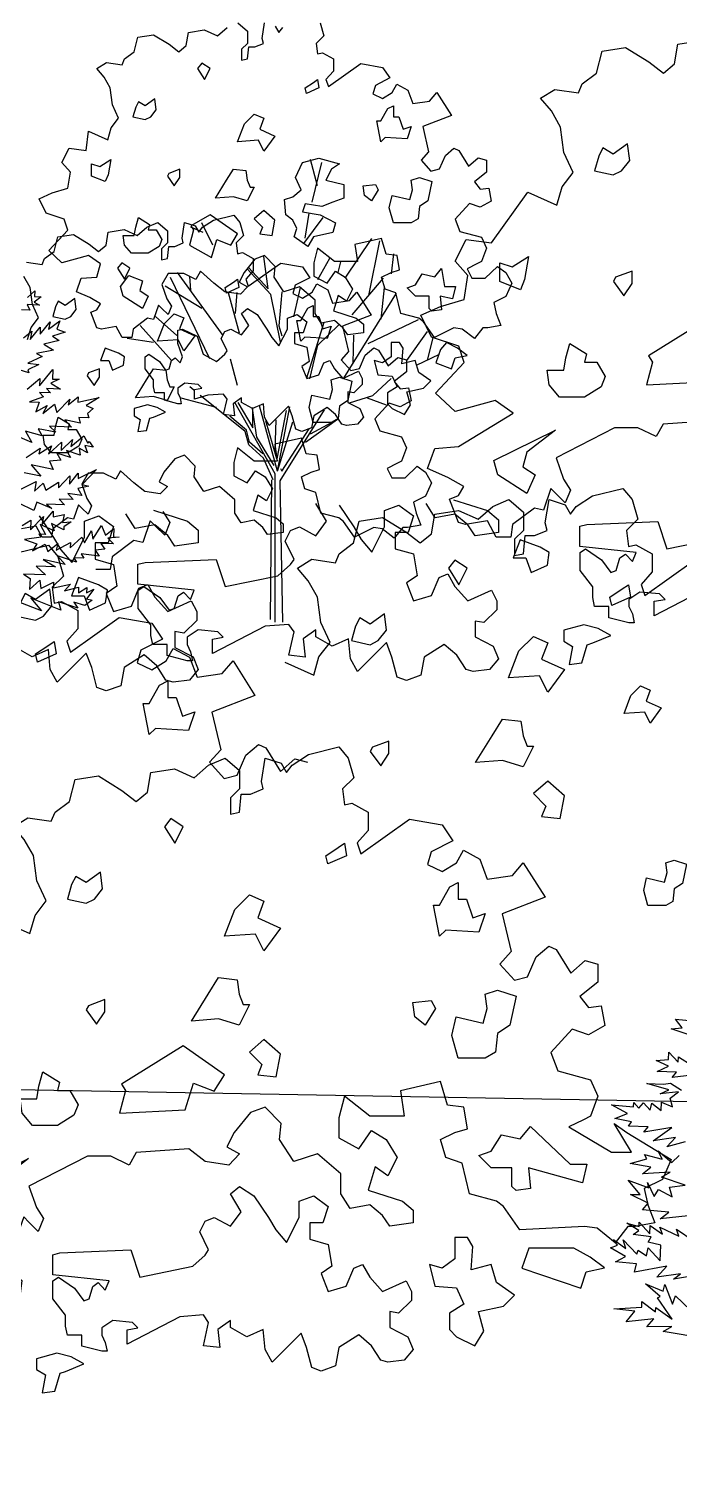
# Model space of a CAD drawing. Header units: inches. Extents: x -11 to 128, y 7 to 56.
# Drawn here: x 17.903 to 18.462, y 22.128 to 23.364 of the extents above; entities that cross this region are included whole.
import ezdxf

# ---------------------------------------------------------------- set-up
doc = ezdxf.new("R2010")
doc.units = ezdxf.units.IN
doc.header["$MEASUREMENT"] = 0
doc.layers.add('CAY', color=94, linetype='Continuous')
doc.layers.add('CAY-3', color=61, linetype='Continuous')
picture_1 = doc.add_image_def('image1.jpg', size_in_pixel=(1680, 1093))

# ---------------------------------------------------------------- blocks, each defined once
blk = doc.blocks.new('A$C76451831')
at = {"layer": 'CAY'}
for p, q in [((3573, 1752.2), (3604.2, 1765.7)), ((3604.2, 1765.7), (3631.9, 1741.6)), ((3673.8, 1720.9), (3680.9, 1765.7)), ((3680.9, 1765.7), (3711.5, 1755.7)), ((3732.8, 1752.2), (3764, 1772.8)), ((3764, 1772.8), (3822.4, 1787)), ((3822.4, 1787), (3840.1, 1765.7)), ((3840.1, 1765.7), (3850.7, 1728)), ((3455.6, 1700.3), (3462.1, 1738)), ((3462.1, 1738), (3507.5, 1745.1)), ((3507.5, 1745.1), (3545.3, 1728)), ((3545.3, 1728), (3573, 1752.2)), ((3631.9, 1741.6), (3631.9, 1706.7)), ((3711.5, 1755.7), (3722.2, 1738)), ((3722.2, 1738), (3732.8, 1752.2)), ((3306.5, 1682.6), (3317.1, 1724.4)), ((3317.1, 1724.4), (3361.9, 1731.5)), ((3361.9, 1731.5), (3406.7, 1703.8)), ((3631.9, 1706.7), (3614.8, 1689.6)), ((3653.2, 1696.7), (3677.3, 1706.7)), ((3677.3, 1706.7), (3673.8, 1720.9)), ((3850.7, 1728), (3829.5, 1706.7)), ((3829.5, 1706.7), (3833, 1676.1)), ((3278.8, 1661.9), (3306.5, 1682.6)), ((3406.7, 1703.8), (3434.4, 1682.6)), ((3434.4, 1682.6), (3455.6, 1700.3)), ((3614.8, 1689.6), (3614.8, 1658.4)), ((3631.9, 1661.9), (3635.5, 1696.7)), ((3635.5, 1696.7), (3653.2, 1696.7)), ((3833, 1676.1), (3847.2, 1679)), ((3847.2, 1679), (3878.4, 1661.9)), ((2664.3, 1664.1), (2722.6, 1678.3)), ((2722.6, 1678.3), (2740.3, 1657)), ((2740.3, 1657), (2750.9, 1619.3)), ((3271.7, 1644.8), (3278.8, 1661.9)), ((3614.8, 1658.4), (3631.9, 1661.9)), ((3878.4, 1661.9), (3878.4, 1627.1)), ((3199.2, 1634.2), (3226.9, 1651.3)), ((3219.8, 1610), (3199.2, 1634.2)), ((3226.9, 1651.3), (3271.7, 1644.8)), ((3878.4, 1627.1), (3857.2, 1602.9)), ((3864.3, 1582.3), (3957.4, 1648.4)), ((2750.9, 1619.3), (2729.7, 1598.1)), ((2729.7, 1598.1), (2733.2, 1567.4)), ((3237.5, 1578.7), (3219.8, 1610)), ((3857.2, 1602.9), (3864.3, 1582.3)), ((2733.2, 1567.4), (2747.4, 1570.3)), ((2747.4, 1570.3), (2778.6, 1553.2)), ((3244, 1530.4), (3237.5, 1578.7)), ((2778.6, 1553.2), (2778.6, 1518.4)), ((2778.6, 1518.4), (2757.4, 1494.2)), ((2764.5, 1473.6), (2857.6, 1539.7)), ((2857.6, 1539.7), (2920.1, 1529)), ((2920.1, 1529), (2940.8, 1498.4)), ((3261.7, 1492), (3244, 1530.4)), ((2757.4, 1494.2), (2764.5, 1473.6)), ((2940.8, 1498.4), (2899.5, 1477.1)), ((3240.4, 1464.3), (3261.7, 1492)), ((2899.5, 1477.1), (2892.4, 1452.9)), ((2947.9, 1456.5), (2961.4, 1480.7)), ((2961.4, 1480.7), (2992.7, 1463.6)), ((2992.7, 1463.6), (3006.8, 1425.2)), ((3230.4, 1429.5), (3240.4, 1464.3)), ((2892.4, 1452.9), (2920.1, 1439.4)), ((2920.1, 1439.4), (2947.9, 1456.5)), ((3006.8, 1425.2), (3055.2, 1432.3)), ((3055.2, 1432.3), (3075.8, 1456.5)), ((3075.8, 1456.5), (3117.7, 1390.4)), ((3175, 1454.3), (3230.4, 1429.5)), ((3117.7, 1390.4), (3035.1, 1358.6)), ((3035.1, 1358.6), (3052.2, 1286.6)), ((3052.2, 1286.6), (3031, 1262.4)), ((2228.3, 971.5), (2215.1, 1021.6)), ((2217.8, 939.8), (2236.3, 1016.3)), ((2201.9, 860.6), (2238.9, 910.7)), ((2204.6, 871.1), (2212.5, 918.7)), ((2009.3, 881.7), (1985.5, 892.2)), ((2027.8, 857.9), (2006.6, 900.2)), ((2281, 794.5), (2332.5, 870.4)), ((2326.2, 761), (2347.8, 865.6)), ((2491.6, 827), (2512.8, 868.3)), ((2512.8, 868.3), (2561.2, 861.8)), ((2134, 774), (2125.3, 835.7)), ((2228.6, 791.9), (2251.7, 832.8)), ((2268, 805.1), (2272.9, 825.9)), ((2370.1, 802.5), (2374.1, 840.9)), ((2516.4, 799.3), (2491.6, 827)), ((2047.7, 684.5), (1960.2, 805.1)), ((2138.7, 763.4), (2093.5, 812.2)), ((2095.8, 814.5), (2134, 774)), ((2509.3, 753.8), (2516.4, 799.3)), ((2007, 736.3), (1936.2, 779.1)), ((2022.3, 639.8), (1946.8, 795.6)), ((1985.8, 770.9), (1983.8, 797.9)), ((2182.7, 720.5), (2195.7, 776.4)), ((2294.3, 724.1), (2354.9, 794.5)), ((2350.1, 715.8), (2356.4, 776.4)), ((2079.1, 689), (2057.9, 766.3)), ((2071.1, 726.8), (2074.5, 766.9)), ((2157.5, 671.8), (2138.7, 763.4)), ((2159.9, 768.1), (2154, 702.8)), ((2278.7, 602.9), (2379.6, 765.8)), ((2463.9, 740.3), (2509.3, 753.8)), ((1958.8, 684.4), (1917.8, 720.8)), ((2426.2, 723.2), (2463.9, 740.3)), ((2446.8, 681.3), (2426.2, 723.2)), ((1948.8, 636.8), (1888.7, 704)), ((2154, 702.8), (2159.9, 684)), ((2207.6, 603.7), (2240.9, 709.9)), ((2228.7, 665.9), (2269.2, 705.2)), ((2325.4, 669), (2421.3, 715.4)), ((2399.3, 636.8), (2438.6, 692.2)), ((1914.2, 671.4), (1863.5, 678.5)), ((2213.4, 601.8), (2228.7, 665.9)), ((2296.7, 631.7), (2297.9, 685.1)), ((2438.6, 636.8), (2450, 680.8)), ((2498.7, 664.2), (2446.8, 681.3)), ((2509.3, 632.9), (2498.7, 664.2)), ((2417.8, 627.7), (2461.8, 648.6)), ((1991.5, 579.5), (1983.4, 586)), ((2334.4, 569.5), (2369.4, 602.2)), ((2034.5, 546.7), (1966.9, 564.4)), ((2041.2, 539.6), (2003.7, 569.7)), ((2147.3, 419.7), (2069.9, 556)), ((2075.8, 556.2), (2104.1, 507.8)), ((2289.6, 555.4), (2334.4, 569.5)), ((2323, 565.2), (2360, 551.4)), ((2089.9, 500.7), (2041.2, 539.6)), ((2092.3, 503.1), (2060.4, 530.2)), ((2102.9, 544.4), (2111.2, 489.7)), ((2104.1, 507.8), (2104.1, 546.7)), ((2151.6, 424.8), (2117.3, 549.9)), ((2146.9, 463.7), (2149.3, 523.1)), ((2168.2, 540.8), (2150.5, 448.4)), ((2151.6, 424.8), (2175, 548.1)), ((2156.8, 405.9), (2241.3, 542.4)), ((2205.1, 479.9), (2266.8, 524.3)), ((2214.5, 496), (2264.5, 523.1)), ((2096.6, 475.1), (2089.9, 500.7)), ((2098.2, 480.3), (2092.3, 503.1)), ((2150.5, 448.4), (2129.2, 520.8)), ((2151.6, 424.8), (2181.2, 519.2)), ((2159.9, 424.8), (2212.2, 505.4)), ((3915.1, 501.1), (3898, 463.3)), ((2124.5, 449.6), (2096.6, 475.1)), ((2123.3, 457.8), (2098.2, 480.3)), ((2111.2, 489.7), (2144.6, 435.4)), ((2143, 408.3), (2124.5, 449.6)), ((3898, 463.3), (3863.2, 445.6)), ((3863.2, 445.6), (3870.3, 414.4)), ((2147.3, 135.4), (2147.3, 419.7)), ((2157.5, 429.5), (2159.9, 424.8)), ((3870.3, 414.4), (3883.8, 380.2)), ((2138.3, 140.1), (2140.6, 408.3)), ((2161.5, 135.4), (2156.8, 405.9)), ((3831.9, 373.1), (3807.8, 341.8)), ((3846.1, 373.1), (3831.9, 373.1)), ((3883.8, 380.2), (3846.1, 373.1))]:
    blk.add_line(p, q, dxfattribs=at)
for points in [[(3524.3, 1634.1), (3500.5, 1649.9), (3488.6, 1634.1), (3508.4, 1602.4)], [(3821.2, 1594.5), (3833.1, 1602.4), (3837, 1578.6), (3801.4, 1562.8), (3797.4, 1578.6)], [(3369.9, 1515.3), (3365.9, 1547), (3338.2, 1527.2), (3318.4, 1539), (3310.5, 1523.2), (3302.6, 1495.5), (3338.2, 1487.6), (3354, 1495.5)], [(2721.4, 1485.8), (2733.3, 1493.7), (2737.3, 1469.9), (2701.6, 1454.1), (2697.7, 1469.9)], [(3623.3, 1475.7), (3651, 1503.4), (3678.7, 1491.5), (3666.8, 1459.8), (3710.3, 1440), (3678.7, 1396.5), (3662.8, 1428.1), (3603.5, 1424.2)], [(2935.2, 1410.5), (2951, 1418.5), (2951, 1386.8), (2966.9, 1386.8), (2978.8, 1351.1), (3002.5, 1359.1), (2990.6, 1323.4), (2927.3, 1327.4), (2915.4, 1315.5), (2903.5, 1374.9), (2915.4, 1374.9)], [(3837.8, 1390.3), (3856.3, 1408.8), (3874.8, 1400.9), (3866.9, 1379.8), (3895.9, 1366.6), (3874.8, 1337.5), (3864.2, 1358.6), (3824.6, 1356)], [(3571.8, 1313.3), (3591.6, 1345), (3627.2, 1341), (3631.2, 1313.3), (3639.1, 1293.5), (3651, 1293.5), (3631.2, 1253.9), (3591.6, 1265.8), (3540.1, 1261.8)], [(3342.6, 1291.2), (3338.7, 1283.3), (3358.5, 1255.6), (3374.3, 1279.3), (3374.3, 1303.1)], [(3702.4, 1154.9), (3710.3, 1198.4), (3678.7, 1226.2), (3651, 1202.4), (3674.7, 1178.6), (3666.8, 1158.8)], [(2022.5, 1195.9), (2006.6, 1206.4), (1998.7, 1195.9), (2011.9, 1174.8)], [(2220.4, 1169.5), (2228.3, 1174.8), (2231, 1158.9), (2207.2, 1148.4), (2204.6, 1158.9)], [(1919.5, 1116.7), (1916.9, 1137.8), (1898.4, 1124.6), (1885.2, 1132.5), (1880, 1122), (1874.7, 1103.5), (1898.4, 1098.2), (1909, 1103.5)], [(2088.5, 1090.3), (2106.9, 1108.8), (2125.4, 1100.8), (2117.5, 1079.7), (2146.5, 1066.5), (2125.4, 1037.5), (2114.9, 1058.6), (2075.3, 1055.9)], [(2362.9, 1119.3), (2373.5, 1124.6), (2373.5, 1103.5), (2384.1, 1103.5), (2392, 1079.7), (2407.8, 1085), (2399.9, 1061.2), (2357.7, 1063.9), (2349.7, 1055.9), (2341.8, 1095.6), (2349.7, 1095.6)], [(3862.3, 1017), (3867.6, 1040.8), (3901.9, 1032.9), (3907.2, 1051.4), (3904.5, 1069.8), (3920.4, 1075.1), (3944.1, 1067.2), (3936.2, 1030.2), (3920.4, 1019.7), (3917.7, 995.9), (3904.5, 988), (3870.2, 988)], [(1795.5, 989.9), (1795.5, 1013.7), (1811.3, 1008.4), (1832.5, 1021.6), (1827.2, 992.6), (1821.9, 979.4)], [(2209.9, 855.3), (2183.5, 873.8), (2188.8, 889.6), (2180.8, 905.5), (2167.6, 916), (2165, 945.1), (2180.8, 950.3), (2196.7, 963.5), (2186.1, 987.3), (2199.3, 1016.3), (2231, 1024.3), (2270.6, 1013.7), (2254.7, 1003.1), (2244.2, 982), (2278.5, 974.1), (2278.5, 947.7), (2257.4, 939.8), (2236.3, 931.9), (2204.6, 937.1), (2199.3, 921.3), (2233.6, 916), (2262.7, 900.2), (2257.4, 881.7), (2220.4, 873.8)], [(1943.3, 995.2), (1940.7, 989.9), (1953.9, 971.5), (1964.4, 987.3), (1964.4, 1003.1)], [(2054.1, 982), (2067.3, 1003.1), (2091.1, 1000.5), (2093.7, 982), (2099, 968.8), (2106.9, 968.8), (2093.7, 942.4), (2067.3, 950.3), (2033, 947.7)], [(2318.1, 953), (2315.4, 971.5), (2339.2, 974.1), (2344.5, 963.5), (2331.3, 942.4)], [(2365.6, 929.2), (2370.9, 953), (2405.2, 945.1), (2410.4, 963.5), (2407.8, 982), (2423.6, 987.3), (2447.4, 979.4), (2439.5, 942.4), (2423.6, 931.9), (2421, 908.1), (2407.8, 900.2), (2373.5, 900.2)], [(1903.7, 887), (1919.5, 887), (1930.1, 868.5), (1924.8, 855.3), (1903.7, 842.1), (1872, 842.1), (1858.8, 857.9), (1856.2, 876.4), (1877.3, 876.4), (1880, 892.2), (1885.2, 910.7), (1906.4, 897.5)], [(2062.1, 857.9), (2075.3, 879), (2022.5, 916), (1985.5, 894.9), (1990.8, 887), (1982.9, 857.9), (2025.1, 834.2), (2035.7, 868.5)], [(2141.2, 876.4), (2146.5, 905.5), (2125.4, 923.9), (2106.9, 908.1), (2122.8, 892.2), (2117.5, 879)], [(2577.1, 788.1), (2577.1, 823.8), (2600.8, 815.8), (2632.5, 835.6), (2624.6, 792.1), (2616.7, 772.3)], [(1856.2, 760.2), (1850.9, 778.7), (1866.8, 799.8), (1893.2, 789.3), (1887.9, 770.8), (1903.7, 760.2), (1893.2, 736.5)], [(2415.7, 781.4), (2428.9, 802.5), (2452.7, 797.2), (2465.9, 813), (2471.2, 778.7), (2492.3, 778.7), (2487, 755), (2463.2, 760.2), (2465.9, 733.8), (2447.4, 731.2), (2442.1, 736.5), (2442.1, 760.2), (2415.7, 760.2), (2399.9, 776.1)], [(1999.5, 590.8), (1974.4, 593.1), (1960.6, 583.7), (1960.6, 574.6), (1964.9, 565.2), (1967.3, 553.8), (1960.6, 553.8), (1935.1, 560.5), (1935.1, 574.6), (1916.6, 574.6), (1914.2, 586), (1914.2, 599.8), (1898.1, 620.6), (1898.1, 643.8), (1905.2, 648.6), (1925.6, 634.4), (1937.4, 618.3), (1944.1, 620.6), (1948.8, 636.8), (1955.9, 641.5), (1964.9, 632), (1969.6, 643.8), (1960.6, 669), (1960.6, 694.6), (1969.6, 696.9), (1997.6, 683.2), (2009, 648.6), (2034.5, 634.4), (2050.6, 648.6), (2054.9, 655.2), (2043.5, 678.5), (2050.6, 692.2), (2062, 696.9), (2082.9, 685.5), (2096.6, 704), (2082.9, 726.8), (2094.3, 736.3), (2112.7, 724.5), (2131.2, 696.9), (2140.6, 680.8), (2154.4, 664.7), (2170.5, 696.9), (2170.5, 717.8), (2189, 724.5), (2207.5, 710.7), (2200.8, 689.9), (2184.3, 689.9), (2184.3, 669), (2207.5, 662.3), (2212.2, 634.4), (2198.4, 625.4), (2207.5, 602.2), (2230.7, 609.2), (2240.1, 632), (2251.5, 636.8), (2260.5, 620.6), (2277, 602.2), (2306.9, 615.9), (2314, 602.2), (2314, 590.8), (2297.5, 574.6), (2286.1, 576.6), (2286.1, 556.2), (2309.3, 544.4), (2316, 528.2), (2304.6, 514.5), (2283.7, 512.1), (2274.7, 514.5), (2262.9, 533), (2246.8, 546.7), (2221.2, 530.6), (2216.9, 507.4), (2198.4, 500.7), (2186.6, 505), (2179.9, 530.6), (2172.9, 549.1), (2156.8, 533), (2135.9, 512.1), (2126.9, 528.2), (2124.5, 553.8), (2103.7, 544.4), (2082.9, 556.2), (2082.9, 565.2), (2066.7, 553.8), (2069.1, 530.6), (2048.3, 533), (2054.9, 562.8), (2048.3, 572.3), (2018, 569.9), (1992.8, 562.8), (1992.8, 581.3), (2006.6, 583.7)], [(2392.2, 660), (2385.5, 671.4), (2369.4, 671.4), (2369.4, 643.8), (2352.9, 632), (2336.8, 636.8), (2343.9, 609.2), (2371.4, 606.9), (2380.8, 586), (2362.3, 574.6), (2362.3, 553.8), (2371.4, 544.4), (2394.6, 533), (2406.4, 551.4), (2399.3, 576.6), (2431.5, 583.7), (2445.3, 597.4), (2422.5, 613.6), (2415.4, 636.8), (2389.8, 630.1)], [(2475.5, 671.4), (2463.7, 657.6), (2454.7, 632), (2484.6, 620.6), (2491.7, 641.5), (2514.8, 646.2), (2496.4, 660)], [(1809, 206.5), (1770.6, 220.7), (1757.1, 185.9), (1781.3, 185.9), (1791.3, 158.2), (1822.5, 172.3), (1826.1, 196.5)]]:
    blk.add_lwpolyline(points, close=True, dxfattribs=at)
for points in [[(2075.8, 1283.7), (2094.3, 1267.5), (2094.3, 1244.3), (2082.9, 1232.9), (2082.9, 1212.1), (2094.3, 1214.4), (2096.6, 1237.6), (2108.4, 1237.6), (2124.5, 1244.3), (2122.2, 1253.8), (2126.9, 1283.7)], [(2147.3, 1277), (2154.4, 1265.2), (2161.5, 1274.6)], [(2233, 1283.7), (2240.1, 1258.5), (2225.9, 1244.3), (2228.3, 1223.9), (2237.7, 1225.8), (2258.6, 1214.4), (2258.6, 1191.2), (2244.4, 1175.1), (2249.1, 1161.4), (2311.2, 1205.4), (2352.9, 1198.3), (2366.7, 1177.9), (2339.1, 1163.7), (2334.4, 1147.6), (2352.9, 1138.5), (2371.4, 1149.9), (2380.4, 1166.1), (2401.2, 1154.7), (2410.7, 1129.1), (2442.9, 1133.8), (2456.7, 1149.9), (2484.6, 1105.9), (2429.6, 1084.7), (2441, 1036.7), (2426.8, 1020.6), (2445.3, 999.7), (2461.8, 1004.1), (2473.2, 1029.6), (2489.3, 1043.4), (2498.7, 1039.1), (2517.2, 1008.8), (2535.7, 1024.9), (2551.8, 1020.6), (2551.8, 997.4), (2528.6, 978.9), (2540, 965.1), (2556.1, 967.1), (2560.8, 941.9), (2540, 930.1), (2519.2, 937.2), (2491.7, 907.3), (2500.7, 884.1), (2542.4, 872.7), (2551.8, 851.9), (2542.4, 826.3), (2533.3, 821.6), (2514.8, 812.5), (2523.9, 794.1), (2549.4, 794.1), (2572.6, 816.9), (2588.7, 805.5), (2600.1, 784.6), (2588.7, 759.5), (2565.6, 747.7), (2570.3, 726.8), (2579.3, 704), (2554.2, 699.3), (2544.7, 699.3), (2528.6, 678.5), (2505.4, 696.9), (2489.3, 699.3), (2452.3, 680.8), (2431.5, 710.7), (2422.5, 717.8), (2387.9, 726.8), (2378.5, 766.1), (2357.6, 773.2), (2350.9, 796.4), (2369.4, 805.5), (2385.5, 810.2), (2380.8, 837.7), (2360, 840.1), (2350.9, 870.4), (2299.8, 858.6), (2304.6, 826.3), (2260.5, 826.3), (2228.3, 851.9), (2221.2, 824), (2221.2, 798.4), (2246.8, 784.6), (2262.9, 807.8), (2281.4, 796.4), (2295.5, 773.2), (2283.7, 750), (2267.6, 761.4), (2258.6, 731.5), (2302.2, 717.8), (2316, 706), (2316, 689.9), (2286.1, 685.5), (2277, 699.3), (2260.5, 713.1), (2235.4, 708.3), (2223.6, 726.8), (2223.6, 752.4), (2193.7, 777.9), (2163.8, 768.5), (2145.4, 796.4), (2147.3, 816.9), (2126.9, 837.7), (2108.4, 831), (2087.6, 805.5), (2078.1, 787), (2094.3, 777.9), (2080.5, 763.8), (2050.6, 768.5), (2029.8, 784.6), (2004.2, 807.8), (1995.2, 791.7), (1972, 803.1), (1942.1, 803.1), (1930.3, 782.3), (1939.8, 754.7), (1948.8, 741), (1942.1, 724.5), (1930.3, 736.3), (1923.7, 742.9), (1914.2, 715.4), (1902.8, 717.8), (1874.9, 696.9), (1872.6, 680.8), (1854.1, 680.8), (1842.7, 701.7), (1814.8, 696.9), (1805.7, 699.3), (1794.3, 729.2), (1805.7, 733.9), (1812.8, 745.3), (1792, 757.1), (1766.4, 768.5), (1775.5, 794.1), (1805.7, 796.4), (1812.8, 821.6), (1789.6, 837.7), (1738.5, 824), (1713.4, 847.2), (1750.3, 886.5), (1743.2, 907.3), (1708.6, 918.7), (1694.9, 946.6), (1720, 958), (1750.3, 967.1), (1755, 997.4), (1738.5, 1015.9), (1752.7, 1043.4), (1784.9, 1039.1), (1789.6, 1076), (1826.6, 1059.5), (1833.2, 1082.7), (1847.4, 1101.2), (1835.6, 1126.7), (1831.3, 1159), (1819.5, 1179.8), (1805.7, 1196), (1824.2, 1207.4), (1854.1, 1203), (1858.8, 1214.4), (1877.3, 1228.2), (1884.3, 1256.1), (1914.2, 1260.8), (1944.1, 1242.4), (1962.6, 1228.2), (1976.7, 1240), (1981, 1265.2), (2011.3, 1269.9), (2036.5, 1258.5), (2054.9, 1274.6)], [(1672.6, 757.3), (1686.6, 770), (1686.2, 759.1), (1699.3, 758.6), (1685.9, 748.7), (1696.1, 742.9), (1672.1, 743.7), (1677.2, 733.1), (1661.3, 733.7)], [(1664.9, 680), (1681.2, 693.1), (1677.9, 676.9), (1697.3, 700.2), (1696.8, 687.1), (1716.2, 710.4), (1713, 696.9), (1734.9, 712.5), (1729.3, 696.4), (1745, 690.8), (1720.7, 683.5), (1733.6, 674.9), (1704.3, 668.2), (1722.5, 656.7), (1690.1, 650.1), (1700.8, 644.3), (1673.6, 631.7), (1694.8, 628.7), (1673.2, 618.6), (1675.7, 613), (1646.5, 622.2)], [(1671.9, 581.4), (1696.6, 601.9), (1696.1, 588.3), (1721.2, 619.6), (1720.6, 601), (1733.7, 600.6), (1717.6, 593), (1735.8, 581.9), (1709.1, 582.8), (1716.9, 574.4), (1695.7, 575.2), (1703.5, 566.7), (1676.5, 557.2), (1695, 556.6), (1688.9, 538.2), (1710.7, 550.6), (1702.4, 535), (1724.3, 552.8), (1728.8, 536.8), (1753.7, 562.3), (1750.6, 551.9), (1769.7, 567.1), (1769.3, 556.7), (1810, 565.7), (1785.4, 550.7), (1798.4, 544.8), (1787.6, 534.8), (1790, 526.5), (1771, 527.2), (1773.4, 516.7), (1744.6, 522.7), (1757.2, 509.1), (1714.7, 510.6), (1727.4, 499.2), (1693.2, 505.9), (1700.9, 492.5), (1669.1, 501.3), (1681.4, 479.5), (1639.5, 497.3)], [(1670, 450.9), (1697.4, 468.6), (1694.3, 457.8), (1718.8, 473.3), (1712.8, 457.1), (1737.7, 480.3), (1737.1, 464.5), (1759.1, 485), (1755.9, 472), (1780.7, 492.4), (1788.3, 478.5), (1790.7, 481.2), (1798.5, 470.5), (1782.7, 473.7), (1787.7, 460), (1771.7, 468.7), (1773.9, 455), (1747.5, 464.1), (1755.2, 450.7), (1728.8, 459.3), (1736.5, 445.9), (1715.1, 443.9), (1722.2, 427.8), (1680, 437), (1698.2, 415), (1666.3, 421.6)], [(1654.7, 387.5), (1689.7, 404.9), (1686.3, 386.4), (1702.7, 401.7), (1707.7, 388.4), (1732.3, 403.4), (1731.9, 392.6), (1754, 415.8), (1753.4, 400), (1770, 420.7), (1769.7, 410.3), (1805.2, 427.6), (1777.4, 399.1), (1790.4, 396), (1769, 391.3), (1776.7, 377.8), (1750.1, 381.5), (1760.6, 370.2), (1733.8, 371.2), (1743.9, 360.4), (1709.5, 361.6), (1719.6, 353.1), (1691, 365), (1685, 349.3), (1656.1, 363.5)], [(1662.7, 320.6), (1679, 330.5), (1678.3, 311.9), (1703.2, 337.8), (1700, 322), (1722.2, 348), (1721.8, 337.1), (1743.2, 341.8), (1740, 326.1), (1756.3, 327.8), (1742.4, 317.8), (1742.2, 312.4), (1718.6, 324.1), (1723.6, 310.3), (1697.2, 322.1), (1707.5, 303.2), (1694.3, 303.7), (1699.1, 298), (1667.2, 293.7), (1691, 285.2), (1682.3, 271.9), (1706.8, 284.6), (1711.8, 270.9), (1730.9, 286.1), (1727.7, 273), (1755, 287.9), (1754.6, 277.5), (1776.6, 298.1), (1781.7, 287), (1795.6, 310.5), (1797.8, 294.6), (1814.6, 320.8), (1822.1, 301.9), (1838.4, 314.5), (1837.8, 298.6), (1848.2, 298.3), (1826.8, 296.3), (1837.3, 285.1), (1813.3, 285.9), (1821.1, 275.2), (1802.5, 273.1), (1809.8, 262), (1775.5, 265.9), (1780.6, 258), (1761.6, 258.7), (1766.8, 250.4), (1730.1, 262.5), (1745.3, 245.7), (1703.1, 255.3), (1726.6, 241.3), (1689.5, 242.6), (1707.5, 225.7), (1664.9, 227.2), (1677.8, 219), (1677, 197.7), (1696.2, 215.6), (1698.4, 199.7), (1722.9, 212), (1722.5, 201.1), (1754.9, 208.2), (1743.6, 195.4), (1770.5, 202.2), (1770.2, 191.8), (1786.4, 201.6), (1786, 191.2), (1799.9, 198.4), (1785.6, 180.3), (1796.4, 177.2), (1782.5, 167.3), (1761.4, 173.5), (1769.1, 162.3), (1732.4, 174.5), (1736.8, 158), (1679.2, 181.3), (1699.6, 157), (1654.9, 174.5)], [(3979.1, 158.1), (3899.4, 171.8), (3916.1, 181.6), (3868, 180.6), (3881.7, 196.4), (3828.5, 190.1), (3845, 210.9), (3805.3, 215), (3858.5, 218.6), (3858.8, 229), (3884.9, 209.5), (3885.2, 217.6), (3916.5, 195.2), (3888.5, 236.1), (3894, 238.6), (3865.5, 263.2), (3899.8, 248.8), (3902.6, 261.9), (3917.6, 224.2), (3923.1, 239.9), (3951.6, 212.6)], [(3983.5, 283.1), (3919.2, 272.2), (3932.7, 282.1), (3887.2, 276), (3906.5, 296.7), (3844.9, 285.2), (3848.2, 301.4), (3808.5, 305.5), (3827.4, 315.3), (3798.5, 332.2), (3812.3, 337.1), (3804.5, 348.3), (3827.9, 331.1), (3823.1, 347.6), (3848.9, 320), (3851.8, 327.6), (3867.3, 316.6), (3870.6, 332.4), (3893.7, 307.5), (3894.8, 337), (3871, 343.2), (3876.8, 353.5), (3842, 357.4), (3853.2, 365.2), (3829.6, 379.1), (3853.4, 372.9), (3853.7, 381), (3874.2, 359), (3874.8, 374.8), (3898.2, 358.2), (3893.2, 371.5), (3929.8, 354.3), (3925.3, 367.6), (3958.9, 345.2)], [(3947.5, 393.6), (3893.8, 387.8), (3910.1, 400.4), (3860, 404.8), (3870.8, 417.6), (3837, 434.6), (3855.6, 434), (3832.5, 461.5), (3871.9, 447), (3869.5, 457.5), (3882.2, 430.8), (3890.3, 443.7), (3916.6, 429.6), (3911.8, 448.3), (3941.4, 452.3), (3896.6, 467.5), (3912.8, 477.3), (3859.7, 474.2), (3876, 486.8), (3836.3, 493.6), (3868.4, 502.9), (3863.7, 511.2), (3897.8, 501.9), (3890.2, 518), (3916.2, 495.8), (3930.2, 508.9)], [(3941.6, 535.3), (3906.8, 525.6), (3923.3, 543.6), (3880.5, 537.4), (3915.8, 562.4), (3862.5, 553.9), (3870.5, 564), (3833.4, 565.3), (3839.1, 573.3), (3807.2, 579.8), (3831.5, 589.4), (3800.4, 606.4), (3842.9, 602.6), (3843.1, 610.3), (3853.2, 599.5), (3861.7, 609.7), (3874.4, 596.1), (3877.5, 609.1), (3895.6, 595.3), (3896.2, 611.2), (3917.2, 602.3), (3912.8, 618.8), (3929.1, 631.3), (3894, 627.1), (3910.6, 634.7), (3868.4, 647.1), (3900.1, 646), (3913.8, 647.7), (3934.6, 633.9)], [(3970.1, 664.8), (3916.4, 658.5), (3924.9, 668.7), (3887.8, 670), (3909.5, 680.1), (3885.8, 691.3), (3909.9, 693.2), (3910.4, 706.8), (3928.3, 687.6), (3928.7, 698), (3954.8, 681.2)], [(3951.4, 739.8), (3914.7, 752), (3936, 753.5), (3923, 770.3), (3962.8, 766.2)]]:
    blk.add_lwpolyline(points, dxfattribs=at)
at = {"layer": 'CAY-3'}
for p, q in [((3100.6, 1276), (3124.7, 1296.6)), ((3124.7, 1296.6), (3138.9, 1290.1)), ((3029.1, 1257), (3060.4, 1270.6)), ((3060.4, 1270.6), (3088.1, 1246.4)), ((3083.5, 1237.6), (3100.6, 1276)), ((3130, 1225.7), (3137, 1270.6)), ((3137, 1270.6), (3167.7, 1260.5)), ((3138.9, 1290.1), (3166.6, 1244.7)), ((3166.6, 1244.7), (3194.3, 1268.9)), ((3188.9, 1257), (3220.2, 1277.6)), ((3194.3, 1268.9), (3218.5, 1262.4)), ((3220.2, 1277.6), (3278.5, 1291.8)), ((3278.5, 1291.8), (3296.2, 1270.6)), ((3296.2, 1270.6), (3306.9, 1232.8)), ((2911.8, 1205.1), (2918.3, 1242.8)), ((2918.3, 1242.8), (2963.7, 1249.9)), ((2963.7, 1249.9), (3001.4, 1232.8)), ((3001.4, 1232.8), (3029.1, 1257)), ((3031, 1262.4), (3058.7, 1231.2)), ((3088.1, 1246.4), (3088.1, 1211.6)), ((3167.7, 1260.5), (3178.3, 1242.8)), ((3178.3, 1242.8), (3188.9, 1257)), ((2762.6, 1187.4), (2773.2, 1229.3)), ((2773.2, 1229.3), (2818.1, 1236.4)), ((2818.1, 1236.4), (2862.9, 1208.6)), ((3058.7, 1231.2), (3083.5, 1237.6)), ((3088.1, 1211.6), (3071, 1194.5)), ((3109.3, 1201.6), (3133.5, 1211.6)), ((3133.5, 1211.6), (3130, 1225.7)), ((3306.9, 1232.8), (3285.6, 1211.6)), ((3285.6, 1211.6), (3289.2, 1180.9)), ((2734.9, 1166.8), (2762.6, 1187.4)), ((2862.9, 1208.6), (2890.6, 1187.4)), ((2890.6, 1187.4), (2911.8, 1205.1)), ((3071, 1194.5), (3071, 1163.2)), ((3088.1, 1166.8), (3091.6, 1201.6)), ((3091.6, 1201.6), (3109.3, 1201.6)), ((3289.2, 1180.9), (3303.3, 1183.9)), ((3303.3, 1183.9), (3334.6, 1166.8)), ((2655.3, 1139), (2683, 1156.1)), ((2683, 1156.1), (2727.8, 1149.6)), ((2727.8, 1149.6), (2734.9, 1166.8)), ((3071, 1163.2), (3088.1, 1166.8)), ((3334.6, 1166.8), (3334.6, 1131.9)), ((2676, 1114.8), (2655.3, 1139)), ((3334.6, 1131.9), (3313.3, 1107.8)), ((3320.4, 1087.1), (3413.6, 1153.2)), ((3413.6, 1153.2), (3476.1, 1142.6)), ((3476.1, 1142.6), (3496.7, 1111.9)), ((2693.6, 1083.6), (2676, 1114.8)), ((3313.3, 1107.8), (3320.4, 1087.1)), ((3496.7, 1111.9), (3455.4, 1090.7)), ((2700.1, 1035.2), (2693.6, 1083.6)), ((3455.4, 1090.7), (3448.4, 1066.5)), ((3503.8, 1070), (3517.3, 1094.2)), ((3517.3, 1094.2), (3548.6, 1077.1)), ((3548.6, 1077.1), (3562.7, 1038.8)), ((3448.4, 1066.5), (3476.1, 1052.9)), ((3476.1, 1052.9), (3503.8, 1070)), ((3611.1, 1045.8), (3631.7, 1070)), ((3631.7, 1070), (3673.6, 1003.9)), ((2717.8, 996.9), (2700.1, 1035.2)), ((3562.7, 1038.8), (3611.1, 1045.8)), ((2696.6, 969.1), (2717.8, 996.9)), ((3673.6, 1003.9), (3591, 972.1)), ((2686.6, 934.3), (2696.6, 969.1)), ((3591, 972.1), (3608.1, 900.1)), ((2561.2, 861.8), (2631.1, 959.1)), ((2631.1, 959.1), (2686.6, 934.3)), ((6577.4, 899), (6564.2, 949.2)), ((3656.5, 889.5), (3680.7, 910.2)), ((3680.7, 910.2), (3694.8, 903.7)), ((3608.1, 900.1), (3586.9, 875.9)), ((3639.4, 851.2), (3656.5, 889.5)), ((3694.8, 903.7), (3722.5, 858.3)), ((3722.5, 858.3), (3750.2, 882.4)), ((3750.2, 882.4), (3774.4, 875.9)), ((3586.9, 875.9), (3614.6, 844.7)), ((3774.4, 875.9), (3774.4, 841.1)), ((3614.6, 844.7), (3639.4, 851.2)), ((3774.4, 841.1), (3739.6, 813.4)), ((3739.6, 813.4), (3756.7, 792.8)), ((3756.7, 792.8), (3780.9, 795.7)), ((3780.9, 795.7), (3788, 758)), ((3725.5, 750.9), (3684.2, 706.1)), ((3756.7, 740.3), (3725.5, 750.9)), ((3788, 758), (3756.7, 740.3)), ((3684.2, 706.1), (3697.8, 671.3)), ((3697.8, 671.3), (3760.3, 654.2)), ((3473.1, 650.6), (3396.5, 632.9)), ((3486.7, 605.2), (3473.1, 650.6)), ((3760.3, 654.2), (3774.4, 622.9)), ((6197.6, 649.2), (6225.3, 607.9)), ((6284.2, 639.1), (6312, 649.2)), ((6284.2, 607.9), (6284.2, 639.1)), ((6312, 649.2), (6339.7, 628.5)), ((6381.5, 625), (6363.8, 652.7)), ((6416.3, 659.8), (6481.8, 639.1)), ((6481.8, 639.1), (6502.4, 621.4)), ((2453.9, 573.9), (2509.3, 632.9)), ((3289.2, 622.9), (3278.5, 581)), ((3337.5, 584.6), (3289.2, 622.9)), ((3396.5, 632.9), (3403.5, 584.6)), ((3774.4, 622.9), (3760.3, 584.6)), ((6225.3, 607.9), (6239.4, 583.7)), ((6260.1, 559.5), (6284.2, 607.9)), ((6339.7, 628.5), (6329.6, 597.3)), ((6419.3, 632.1), (6381.5, 625)), ((6444, 611.4), (6419.3, 632.1)), ((6457.6, 590.8), (6444, 611.4)), ((6502.4, 621.4), (6502.4, 597.3)), ((3109.3, 591.6), (3078.1, 553.3)), ((3137, 601.7), (3109.3, 591.6)), ((3167.7, 570.4), (3137, 601.7)), ((3278.5, 581), (3278.5, 542.7)), ((3403.5, 584.6), (3337.5, 584.6)), ((3517.9, 601.7), (3486.7, 605.2)), ((3525, 560.4), (3517.9, 601.7)), ((3760.3, 584.6), (3746.7, 577.5)), ((6239.4, 583.7), (6260.1, 559.5)), ((6304.9, 597.3), (6304.9, 566)), ((6329.6, 597.3), (6304.9, 597.3)), ((6502.4, 597.3), (6457.6, 590.8)), ((2491.6, 539.1), (2453.9, 573.9)), ((2568.3, 559.8), (2491.6, 539.1)), ((2603, 535.6), (2568.3, 559.8)), ((3078.1, 553.3), (3063.9, 525.6)), ((3164.8, 539.7), (3167.7, 570.4)), ((3316.9, 522), (3341, 556.8)), ((3341, 556.8), (3368.8, 539.7)), ((3473.1, 539.7), (3500.8, 553.3)), ((3500.8, 553.3), (3525, 560.4)), ((3746.7, 577.5), (3719, 563.9)), ((3719, 563.9), (3800.7, 515.2)), ((3839, 515.2), (3805.7, 570.4)), ((3805.7, 570.4), (3829.8, 553.3)), ((3829.8, 553.3), (3915.1, 501.1)), ((6304.9, 566), (6339.7, 556)), ((6339.7, 556), (6346.7, 514.1)), ((2498.1, 471.6), (2603, 535.6)), ((3063.9, 525.6), (3088.1, 512)), ((3192.5, 497.8), (3164.8, 539.7)), ((3278.5, 542.7), (3316.9, 522)), ((3368.8, 539.7), (3390, 504.9)), ((3483.1, 504.9), (3473.1, 539.7)), ((2797, 507.9), (2685, 450.4)), ((2841.8, 507.9), (2797, 507.9)), ((2876.6, 490.8), (2841.8, 507.9)), ((2890.2, 514.9), (2876.6, 490.8)), ((2991.4, 522), (2890.2, 514.9)), ((3022.7, 497.8), (2991.4, 522)), ((3067.5, 490.8), (3022.7, 497.8)), ((3088.1, 512), (3067.5, 490.8)), ((3237.3, 512), (3192.5, 497.8)), ((3282.1, 473.7), (3237.3, 512)), ((3390, 504.9), (3372.3, 470.1)), ((3514.4, 494.3), (3483.1, 504.9)), ((3800.7, 515.2), (3839, 515.2)), ((6346.7, 514.1), (6326.1, 500.5)), ((6326.1, 500.5), (6339.7, 465.7)), ((6374.5, 476.3), (6388.6, 510.6)), ((6388.6, 510.6), (6405.7, 517.6)), ((6405.7, 517.6), (6419.3, 493.4)), ((2439.1, 429.8), (2452.7, 468.1)), ((2452.7, 468.1), (2498.1, 471.6)), ((3282.1, 435.3), (3282.1, 473.7)), ((3348.1, 487.2), (3334.6, 442.4)), ((3372.3, 470.1), (3348.1, 487.2)), ((3528.5, 435.3), (3514.4, 494.3)), ((6339.7, 465.7), (6374.5, 476.3)), ((6419.3, 493.4), (6444, 465.7)), ((6444, 465.7), (6488.8, 486.4)), ((6488.8, 486.4), (6499.5, 465.7)), ((2685, 450.4), (2699.2, 409.1)), ((3071, 435.3), (3088.1, 449.5)), ((3088.1, 449.5), (3115.8, 431.8)), ((3334.6, 442.4), (3400, 421.8)), ((6499.5, 448.6), (6474.7, 424.4)), ((6499.5, 465.7), (6499.5, 448.6)), ((2477.5, 412.7), (2439.1, 429.8)), ((3091.6, 401.1), (3071, 435.3)), ((3115.8, 431.8), (3143.5, 390.5)), ((3202.5, 421.8), (3230.2, 431.8)), ((3202.5, 390.5), (3202.5, 421.8)), ((3230.2, 431.8), (3257.9, 411.1)), ((3299.8, 407.6), (3282.1, 435.3)), ((3337.5, 414.7), (3299.8, 407.6)), ((3362.3, 394), (3337.5, 414.7)), ((3400, 421.8), (3420.6, 404.1)), ((3580.4, 421.8), (3528.5, 435.3)), ((3594, 411.1), (3580.4, 421.8)), ((6457.6, 427.4), (6457.6, 396.7)), ((6474.7, 424.4), (6457.6, 427.4)), ((2508.7, 395), (2477.5, 412.7)), ((2498.1, 377.9), (2508.7, 395)), ((2675.1, 391.3), (2660.8, 350.1)), ((2685, 381.4), (2675.1, 391.3)), ((2699.2, 409.1), (2712.7, 388.5)), ((2712.7, 388.5), (2702.7, 363.7)), ((3022.7, 383.4), (3039.8, 390.5)), ((3039.8, 390.5), (3071, 373.4)), ((3071, 373.4), (3091.6, 401.1)), ((3143.5, 390.5), (3157.7, 366.3)), ((3178.3, 342.1), (3202.5, 390.5)), ((3257.9, 411.1), (3247.9, 379.9)), ((3375.8, 373.4), (3362.3, 394)), ((3420.6, 404.1), (3420.6, 379.9)), ((3625.2, 366.3), (3594, 411.1)), ((6184, 379), (6152.8, 396.7)), ((6215.3, 393.2), (6184, 379)), ((6218.8, 354.8), (6215.3, 393.2)), ((6287.8, 386.1), (6263.6, 361.9)), ((6298.4, 358.4), (6287.8, 386.1)), ((6457.6, 396.7), (6492.4, 379)), ((2245.7, 328.6), (2225, 362.9)), ((2269.8, 359.3), (2297.6, 318)), ((2356.5, 349.3), (2384.2, 359.3)), ((2384.2, 359.3), (2411.9, 338.7)), ((2453.8, 335.1), (2436.1, 362.9)), ((2481, 370.8), (2498.1, 377.9)), ((2498.1, 326), (2481, 370.8)), ((2488.6, 369.9), (2554, 349.3)), ((2702.7, 363.7), (2685, 381.4)), ((3012, 362.8), (3022.7, 383.4)), ((3029.1, 328), (3012, 362.8)), ((3157.7, 366.3), (3178.3, 342.1)), ((3223.1, 379.9), (3223.1, 348.6)), ((3247.9, 379.9), (3223.1, 379.9)), ((3420.6, 379.9), (3375.8, 373.4)), ((3748.8, 373.1), (3625.2, 366.3)), ((3773, 369.5), (3748.8, 373.1)), ((3807.8, 341.8), (3773, 369.5)), ((6263.6, 361.9), (6232.4, 330.6)), ((6308.4, 320), (6298.4, 358.4)), ((6360.3, 358.4), (6353.8, 323.6)), ((6398.6, 382.6), (6360.3, 358.4)), ((6422.8, 361.9), (6398.6, 382.6)), ((6440.5, 334.2), (6422.8, 361.9)), ((6492.4, 379), (6502.4, 354.8)), ((1932.1, 347.2), (1945.6, 326.5)), ((2356.5, 318), (2356.5, 349.3)), ((2411.9, 338.7), (2401.9, 307.4)), ((2491.5, 342.2), (2453.8, 335.1)), ((2516.3, 321.6), (2491.5, 342.2)), ((2554, 349.3), (2574.7, 331.6)), ((2574.7, 331.6), (2574.7, 307.4)), ((2643.7, 353.7), (2601.9, 322.4)), ((2660.8, 350.1), (2643.7, 353.7)), ((3223.1, 348.6), (3257.9, 338.6)), ((3257.9, 338.6), (3265, 296.7)), ((6232.4, 330.6), (6218.8, 354.8)), ((6454.1, 330.6), (6440.5, 334.2)), ((6485.3, 334.2), (6454.1, 330.6)), ((6502.4, 354.8), (6485.3, 334.2)), ((1908, 329.4), (1893.8, 288.2)), ((1917.9, 319.4), (1908, 329.4)), ((1935.6, 301.8), (1917.9, 319.4)), ((1945.6, 326.5), (1935.6, 301.8)), ((2166.1, 290.3), (2176.7, 310.9)), ((2176.7, 310.9), (2193.8, 318)), ((2193.8, 318), (2225, 300.9)), ((2225, 300.9), (2245.7, 328.6)), ((2297.6, 318), (2311.7, 293.8)), ((2332.3, 269.7), (2356.5, 318)), ((2377.2, 307.4), (2377.2, 276.1)), ((2401.9, 307.4), (2377.2, 307.4)), ((2511.7, 322.4), (2498.1, 326)), ((2553.5, 329.5), (2511.7, 322.4)), ((2529.9, 300.9), (2516.3, 321.6)), ((2574.7, 307.4), (2529.9, 300.9)), ((2570.6, 298.2), (2553.5, 329.5)), ((2601.9, 322.4), (2598.3, 298.2)), ((2730.4, 318.9), (2744, 322.4)), ((2730.4, 280.5), (2730.4, 318.9)), ((2744, 322.4), (2880.2, 328)), ((2880.2, 328), (2897.3, 276)), ((2998.5, 296.7), (3022.7, 317.9)), ((3022.7, 317.9), (3029.1, 328)), ((6326.1, 313.5), (6308.4, 320)), ((6353.8, 323.6), (6326.1, 313.5)), ((1876.7, 291.7), (1834.8, 260.5)), ((1893.8, 288.2), (1876.7, 291.7)), ((2183.2, 255.5), (2166.1, 290.3)), ((2311.7, 293.8), (2332.3, 269.7)), ((2377.2, 276.1), (2411.9, 266.1)), ((2598.3, 298.2), (2570.6, 298.2)), ((2838.3, 269), (2730.4, 280.5)), ((2731, 269), (2741.6, 276)), ((2741.6, 276), (2772.3, 254.8)), ((2897.3, 276), (2998.5, 296.7)), ((3265, 296.7), (3244.4, 283.1)), ((3244.4, 283.1), (3257.9, 248.3)), ((3292.7, 259), (3306.9, 293.2)), ((3306.9, 293.2), (3323.9, 300.2)), ((3323.9, 300.2), (3337.5, 276.1)), ((3337.5, 276.1), (3362.3, 248.3)), ((1834.8, 260.5), (1831.3, 236.3)), ((1884.4, 246.4), (1898, 249.9)), ((1898, 249.9), (2034.2, 255.5)), ((2034.2, 255.5), (2051.3, 203.6)), ((2176.7, 245.5), (2183.2, 255.5)), ((2411.9, 266.1), (2419, 224.2)), ((2731, 234.2), (2731, 269)), ((2772.3, 254.8), (2790, 230.6)), ((2800, 234.2), (2807.1, 258.3)), ((2807.1, 258.3), (2817.7, 265.4)), ((2817.7, 265.4), (2831.2, 251.3)), ((2831.2, 251.3), (2838.3, 269)), ((3257.9, 248.3), (3292.7, 259)), ((3362.3, 248.3), (3407.1, 269)), ((3407.1, 269), (3417.7, 248.3)), ((3417.7, 248.3), (3417.7, 231.2)), ((1831.3, 236.3), (1803.5, 236.3)), ((1884.4, 208.1), (1884.4, 246.4)), ((2051.3, 203.6), (2152.5, 224.2)), ((2152.5, 224.2), (2176.7, 245.5)), ((2419, 224.2), (2398.4, 210.7)), ((2446.7, 186.5), (2460.9, 220.7)), ((2460.9, 220.7), (2478, 227.8)), ((2478, 227.8), (2491.5, 203.6)), ((2755.2, 202.9), (2731, 234.2)), ((2790, 230.6), (2800, 234.2)), ((3417.7, 231.2), (3392.9, 207)), ((1992.3, 196.5), (1884.4, 208.1)), ((1885, 196.5), (1895.6, 203.6)), ((1885, 161.7), (1885, 196.5)), ((1895.6, 203.6), (1926.3, 182.3)), ((1961.1, 185.9), (1971.7, 193)), ((1971.7, 193), (1985.3, 178.8)), ((1985.3, 178.8), (1992.3, 196.5)), ((2398.4, 210.7), (2411.9, 175.9)), ((2491.5, 203.6), (2516.3, 175.9)), ((2516.3, 175.9), (2561.1, 196.5)), ((2561.1, 196.5), (2571.7, 175.9)), ((2755.2, 182.3), (2755.2, 202.9)), ((2845.4, 192.9), (2824.7, 178.7)), ((2883.1, 189.3), (2845.4, 192.9)), ((2973.7, 200), (2873.1, 147.5)), ((3019.1, 203.5), (2973.7, 200)), ((3029.1, 189.3), (3019.1, 203.5)), ((3071, 192.9), (3046.8, 175.8)), ((3071, 179.3), (3071, 192.9)), ((3375.8, 210), (3375.8, 179.3)), ((3392.9, 207), (3375.8, 210)), ((1926.3, 182.3), (1944, 158.2)), ((1954, 161.7), (1961.1, 185.9)), ((2411.9, 175.9), (2446.7, 186.5)), ((2571.7, 175.9), (2571.7, 158.8)), ((2758.7, 165.1), (2755.2, 182.3)), ((2786.4, 165.1), (2758.7, 165.1)), ((2786.4, 143.9), (2786.4, 165.1)), ((2824.7, 178.7), (2824.7, 165.1)), ((2824.7, 165.1), (2831.2, 151)), ((2873.1, 175.2), (2893.7, 178.7)), ((2873.1, 147.5), (2873.1, 175.2)), ((2893.7, 178.7), (2883.1, 189.3)), ((3019.1, 144.5), (3029.1, 189.3)), ((3046.8, 175.8), (3050.4, 141)), ((3102.3, 161.6), (3071, 179.3)), ((3133.5, 175.8), (3102.3, 161.6)), ((3137, 137.4), (3133.5, 175.8)), ((3206, 168.7), (3181.9, 144.5)), ((3216.6, 141), (3206, 168.7)), ((3316.9, 165.2), (3278.5, 141)), ((3341, 144.5), (3316.9, 165.2)), ((3375.8, 179.3), (3410.6, 161.6)), ((1909.2, 130.4), (1885, 161.7)), ((1944, 158.2), (1954, 161.7)), ((2571.7, 158.8), (2547, 134.6)), ((2824.7, 133.9), (2786.4, 143.9)), ((2831.2, 151), (2834.8, 133.9)), ((3050.4, 141), (3019.1, 144.5)), ((3181.9, 144.5), (3150.6, 113.3)), ((3226.7, 102.6), (3216.6, 141)), ((3278.5, 141), (3272.1, 106.2)), ((3358.7, 116.8), (3341, 144.5)), ((3410.6, 161.6), (3420.6, 137.4)), ((1909.2, 109.8), (1909.2, 130.4)), ((1999.4, 120.4), (1978.8, 106.3)), ((2037.1, 116.9), (1999.4, 120.4)), ((2127.7, 127.5), (2027.1, 75)), ((2047.8, 106.3), (2037.1, 116.9)), ((2173.1, 131), (2127.7, 127.5)), ((2183.2, 116.9), (2173.1, 131)), ((2173.1, 72.1), (2183.2, 116.9)), ((2225, 120.4), (2200.9, 103.3)), ((2225, 106.9), (2225, 120.4)), ((2529.9, 137.5), (2529.9, 106.9)), ((2547, 134.6), (2529.9, 137.5)), ((2834.8, 133.9), (2824.7, 133.9)), ((3150.6, 113.3), (3137, 137.4)), ((3372.3, 113.3), (3358.7, 116.8)), ((3403.5, 116.8), (3372.3, 113.3)), ((3420.6, 137.4), (3403.5, 116.8)), ((1912.7, 92.7), (1909.2, 109.8)), ((1940.4, 92.7), (1912.7, 92.7)), ((1940.4, 71.5), (1940.4, 92.7)), ((1978.8, 106.3), (1978.8, 92.7)), ((1978.8, 92.7), (1985.3, 78.5)), ((2027.1, 102.7), (2047.8, 106.3)), ((2027.1, 75), (2027.1, 102.7)), ((2200.9, 103.3), (2204.4, 68.5)), ((2256.3, 89.2), (2225, 106.9)), ((2287.5, 103.3), (2256.3, 89.2)), ((2291.1, 65), (2287.5, 103.3)), ((2360.1, 96.2), (2335.9, 72.1)), ((2370.7, 68.5), (2360.1, 96.2)), ((2470.9, 92.7), (2432.6, 68.5)), ((2495.1, 72.1), (2470.9, 92.7)), ((2529.9, 106.9), (2564.7, 89.2)), ((2564.7, 89.2), (2574.7, 65)), ((3244.4, 96.1), (3226.7, 102.6)), ((3272.1, 106.2), (3244.4, 96.1)), ((1978.8, 61.4), (1940.4, 71.5)), ((1988.8, 61.4), (1978.8, 61.4)), ((1985.3, 78.5), (1988.8, 61.4)), ((2204.4, 68.5), (2173.1, 72.1)), ((2304.6, 40.8), (2291.1, 65)), ((2335.9, 72.1), (2304.6, 40.8)), ((2380.7, 30.2), (2370.7, 68.5)), ((2432.6, 68.5), (2426.1, 33.7)), ((2512.8, 44.3), (2495.1, 72.1)), ((2574.7, 65), (2557.6, 44.3)), ((2398.4, 23.7), (2380.7, 30.2)), ((2426.1, 33.7), (2398.4, 23.7)), ((2526.3, 40.8), (2512.8, 44.3)), ((2557.6, 44.3), (2526.3, 40.8))]:
    blk.add_line(p, q, dxfattribs=at)
for points in [[(6175.6, 987), (6182.3, 1010.2), (6196.5, 1028.7), (6184.7, 1054.3), (6180.3, 1086.5), (6168.5, 1107.4)], [(6173.3, 1134.9), (6203.1, 1130.6), (6207.9, 1142), (6226.3, 1155.7), (6233.4, 1183.7), (6263.3, 1188.4), (6293.2, 1169.9), (6311.6, 1155.7), (6325.8, 1167.5), (6330.1, 1192.7), (6360.4, 1197.4), (6385.5, 1186), (6404, 1202.1), (6424.8, 1211.2), (6443.3, 1195.1), (6443.3, 1171.9), (6431.9, 1160.5), (6431.9, 1139.6), (6443.3, 1142), (6445.7, 1165.2), (6457.5, 1165.2), (6473.6, 1171.9), (6471.2, 1181.3), (6475.9, 1211.2), (6496.4, 1204.5), (6503.5, 1192.7), (6510.5, 1202.1), (6531.4, 1215.9), (6570.3, 1225.3), (6582.1, 1211.2), (6589.1, 1186), (6575, 1171.9), (6577.4, 1151.4), (6586.8, 1153.4), (6607.6, 1142), (6607.6, 1118.8), (6593.5, 1102.7), (6598.2, 1088.9), (6660.3, 1132.9), (6702, 1125.9), (6715.7, 1105.4), (6688.2, 1091.2), (6683.5, 1075.1), (6702, 1066.1), (6720.4, 1077.5), (6729.5, 1093.6), (6750.3, 1082.2), (6759.7, 1056.6), (6792, 1061.4), (6805.7, 1077.5), (6833.6, 1033.4), (6778.6, 1012.2), (6790, 964.2), (6775.9, 948.1), (6794.3, 927.3), (6810.8, 931.6), (6822.2, 957.2), (6838.4, 970.9), (6847.8, 966.6), (6866.3, 936.3), (6884.7, 952.4), (6900.9, 948.1), (6900.9, 924.9), (6877.7, 906.4), (6889.1, 892.7), (6905.2, 894.6), (6909.9, 869.5), (6889.1, 857.7), (6868.2, 864.7), (6840.7, 834.9), (6849.8, 811.7), (6891.4, 800.2), (6900.9, 779.4), (6891.4, 753.8), (6882.4, 749.1), (6863.9, 740.1), (6872.9, 721.6), (6898.5, 721.6), (6921.7, 744.4), (6937.8, 733), (6949.2, 712.2), (6937.8, 687), (6914.6, 675.2), (6919.3, 654.4), (6928.4, 631.5), (6903.2, 626.8), (6893.8, 626.8), (6877.7, 606), (6854.5, 624.5), (6838.4, 626.8), (6801.4, 608.3), (6780.6, 638.2), (6771.5, 645.3), (6736.9, 654.4), (6727.5, 693.7), (6706.7, 700.8), (6700, 724), (6718.5, 733), (6734.6, 737.7), (6729.9, 765.3), (6709, 767.6), (6700, 797.9), (6648.9, 786.1), (6653.6, 753.8), (6609.6, 753.8), (6577.4, 779.4), (6570.3, 751.5), (6570.3, 725.9), (6595.8, 712.2), (6611.9, 735.4), (6630.4, 724), (6644.6, 700.8), (6632.8, 677.6), (6616.7, 689), (6607.6, 659.1), (6651.2, 645.3), (6665, 633.5), (6665, 617.4), (6635.1, 613.1), (6626.1, 626.8), (6609.6, 640.6), (6584.4, 635.9), (6572.6, 654.4), (6572.6, 679.9), (6542.8, 705.5), (6512.9, 696), (6494.4, 724), (6496.4, 744.4), (6475.9, 765.3), (6457.5, 758.6), (6436.6, 733), (6427.2, 714.5), (6443.3, 705.5), (6429.6, 691.3), (6399.7, 696), (6378.8, 712.2), (6353.3, 735.4), (6344.3, 719.2), (6321.1, 730.6), (6291.2, 730.6), (6279.4, 709.8), (6288.8, 682.3), (6297.9, 668.5), (6291.2, 652), (6279.4, 663.8), (6272.8, 670.4), (6263.3, 643), (6251.9, 645.3), (6224, 624.5), (6221.6, 608.3), (6203.1, 608.3), (6191.7, 629.2), (6163.8, 624.5)]]:
    blk.add_lwpolyline(points, dxfattribs=at)
for points in [[(2980.4, 1138.9), (2956.7, 1154.8), (2944.8, 1138.9), (2964.6, 1107.2)], [(6371.5, 1123.4), (6355.7, 1134), (6347.8, 1123.4), (6361, 1102.3)], [(3277.4, 1099.3), (3289.2, 1107.2), (3293.2, 1083.5), (3257.6, 1067.6), (3253.6, 1083.5)], [(6569.5, 1097), (6577.4, 1102.3), (6580, 1086.5), (6556.3, 1075.9), (6553.6, 1086.5)], [(2826, 1020.1), (2822.1, 1051.8), (2794.4, 1032), (2774.6, 1043.9), (2766.7, 1028), (2758.7, 1000.3), (2794.4, 992.4), (2810.2, 1000.3)], [(6268.6, 1044.2), (6266, 1065.3), (6247.5, 1052.1), (6234.3, 1060.1), (6229, 1049.5), (6223.7, 1031), (6247.5, 1025.7), (6258, 1031)], [(6712, 1046.9), (6722.6, 1052.1), (6722.6, 1031), (6733.1, 1031), (6741, 1007.2), (6756.9, 1012.5), (6748.9, 988.8), (6706.7, 991.4), (6698.8, 983.5), (6690.9, 1023.1), (6698.8, 1023.1)], [(3491.1, 1024.1), (3507, 1032), (3507, 1000.3), (3522.8, 1000.3), (3534.7, 964.7), (3558.4, 972.6), (3546.6, 936.9), (3483.2, 940.9), (3471.3, 929), (3459.5, 988.4), (3471.3, 988.4)], [(6437.5, 1017.8), (6456, 1036.3), (6474.5, 1028.4), (6466.5, 1007.2), (6495.6, 994), (6474.5, 965), (6463.9, 986.1), (6424.3, 983.5)], [(3079.4, 980.5), (3107.1, 1008.2), (3134.8, 996.3), (3123, 964.7), (3166.5, 944.9), (3134.8, 901.3), (3119, 933), (3059.6, 929)], [(6292.4, 922.8), (6289.7, 917.5), (6302.9, 899), (6313.5, 914.8), (6313.5, 930.7)], [(6403.2, 909.6), (6416.4, 930.7), (6440.2, 928), (6442.8, 909.6), (6448.1, 896.4), (6456, 896.4), (6442.8, 870), (6416.4, 877.9), (6382.1, 875.2)], [(6714.6, 856.8), (6719.9, 880.5), (6754.2, 872.6), (6759.5, 891.1), (6756.9, 909.6), (6772.7, 914.8), (6796.5, 906.9), (6788.5, 870), (6772.7, 859.4), (6770.1, 835.6), (6756.9, 827.7), (6722.6, 827.7)], [(3027.9, 818.1), (3047.7, 849.8), (3083.4, 845.8), (3087.3, 818.1), (3095.2, 798.3), (3107.1, 798.3), (3087.3, 758.7), (3047.7, 770.6), (2996.3, 766.6)], [(3495.1, 738.9), (3503, 774.6), (3554.5, 762.7), (3562.4, 790.4), (3558.4, 818.1), (3582.2, 826), (3617.8, 814.2), (3605.9, 758.7), (3582.2, 742.9), (3578.2, 707.2), (3558.4, 695.3), (3507, 695.3)], [(6252.8, 814.5), (6268.6, 814.5), (6279.2, 796), (6273.9, 782.8), (6252.8, 769.6), (6221.1, 769.6), (6207.9, 785.5), (6205.3, 803.9), (6226.4, 803.9), (6229, 819.8), (6234.3, 838.3), (6255.4, 825.1)], [(2798.8, 796), (2794.8, 788.1), (2814.6, 760.4), (2830.5, 784.1), (2830.5, 807.9)], [(3423.8, 774.6), (3419.9, 802.3), (3455.5, 806.2), (3463.4, 790.4), (3443.6, 758.7)], [(3039.8, 632), (3059.6, 663.7), (2980.4, 719.1), (2862.1, 645.5), (2870, 633.6), (2858.2, 590.1), (2984.4, 596.3), (3000.2, 647.8)], [(3158.6, 659.7), (3166.5, 703.3), (3134.8, 731), (3107.1, 707.2), (3130.9, 683.5), (3123, 663.7)], [(2739.4, 633.6), (2763.2, 633.6), (2779, 605.9), (2771.1, 586.1), (2739.4, 566.3), (2691.9, 566.3), (2672.1, 590.1), (2668.1, 617.8), (2699.8, 617.8), (2703.8, 641.6), (2711.7, 669.3), (2743.4, 649.5)], [(1847.4, 650.5), (1821.8, 660), (1812.8, 636.8), (1828.9, 636.8), (1835.6, 618.3), (1856.4, 627.7), (1858.8, 643.8)], [(1921.3, 546.7), (1902.8, 551.4), (1877.3, 544.4), (1877.3, 530.6), (1888.7, 523.5), (1884.3, 500.7), (1900.5, 502.7), (1907.1, 525.9), (1914.2, 528.2), (1937.4, 537.7)], [(3570.3, 517.1), (3590.1, 548.8), (3625.7, 540.9), (3645.5, 564.6), (3721.6, 492.2), (3753.2, 492.2), (3745.3, 456.6), (3641.6, 485.4), (3645.5, 445.8), (3617.8, 441.9), (3609.9, 449.8), (3609.9, 485.4), (3570.3, 485.4), (3546.6, 509.2)], [(2573.8, 417.4), (2565.9, 445.1), (2684, 503), (2629.2, 460.9), (2621.3, 433.2), (2645.1, 417.4), (2629.2, 381.7)], [(6222, 476.6), (6218.1, 508.3), (6190.4, 488.5), (6170.6, 500.4), (6162.6, 484.6), (6154.7, 456.8), (6190.4, 448.9), (6206.2, 456.8)], [(3535, 335), (3525, 352.1), (3500.8, 352.1), (3500.8, 310.9), (3476.1, 293.2), (3451.9, 300.2), (3462.5, 259), (3503.8, 255.4), (3517.9, 224.1), (3490.2, 207), (3490.2, 175.8), (3503.8, 161.6), (3538.6, 144.5), (3556.3, 172.2), (3545.6, 210), (3594, 220.6), (3614.6, 241.3), (3580.4, 265.4), (3569.8, 300.2), (3531.5, 290.2)], [(3728.2, 331.2), (3642.3, 331.5), (3628.8, 293.2), (3741.7, 255.1), (3752.3, 286.4), (3787.1, 293.5), (3759.4, 314.1)], [(2654.9, 279), (2616.6, 293.2), (2603, 258.3), (2627.2, 258.3), (2637.2, 230.6), (2668.5, 244.8), (2672, 269)], [(2765.8, 123.3), (2738.1, 130.3), (2699.7, 119.7), (2699.7, 99.1), (2716.8, 88.5), (2710.4, 54.3), (2734.5, 57.2), (2744.6, 92), (2755.2, 95.5), (2790, 109.7)]]:
    blk.add_lwpolyline(points, close=True, dxfattribs=at)

msp = doc.modelspace()

# ---------------------------------------------------------------- linework, layer by layer
msp.add_line((11.8007, 22.5598), (70.2537, 21.5191))

# ---------------------------------------------------------------- block references
at = {"layer": 'CAY', "xscale": 0.0004489089019145984, "yscale": 0.0004489089019145984, "zscale": 0.0004489089019145984}
for p in [(17.151, 22.7926), (15.1298, 22.6534), (16.6979, 22.1661)]:
    msp.add_blockref('A$C76451831', p, dxfattribs=at)

# ---------------------------------------------------------------- pictures from other files: only their frames are drawn
image = msp.add_image(picture_1, insert=(12.4966, 7.3772), size_in_units=(74.4025, 48.4059))
image.dxf.flags = 6

doc.saveas('drawing.dxf')
